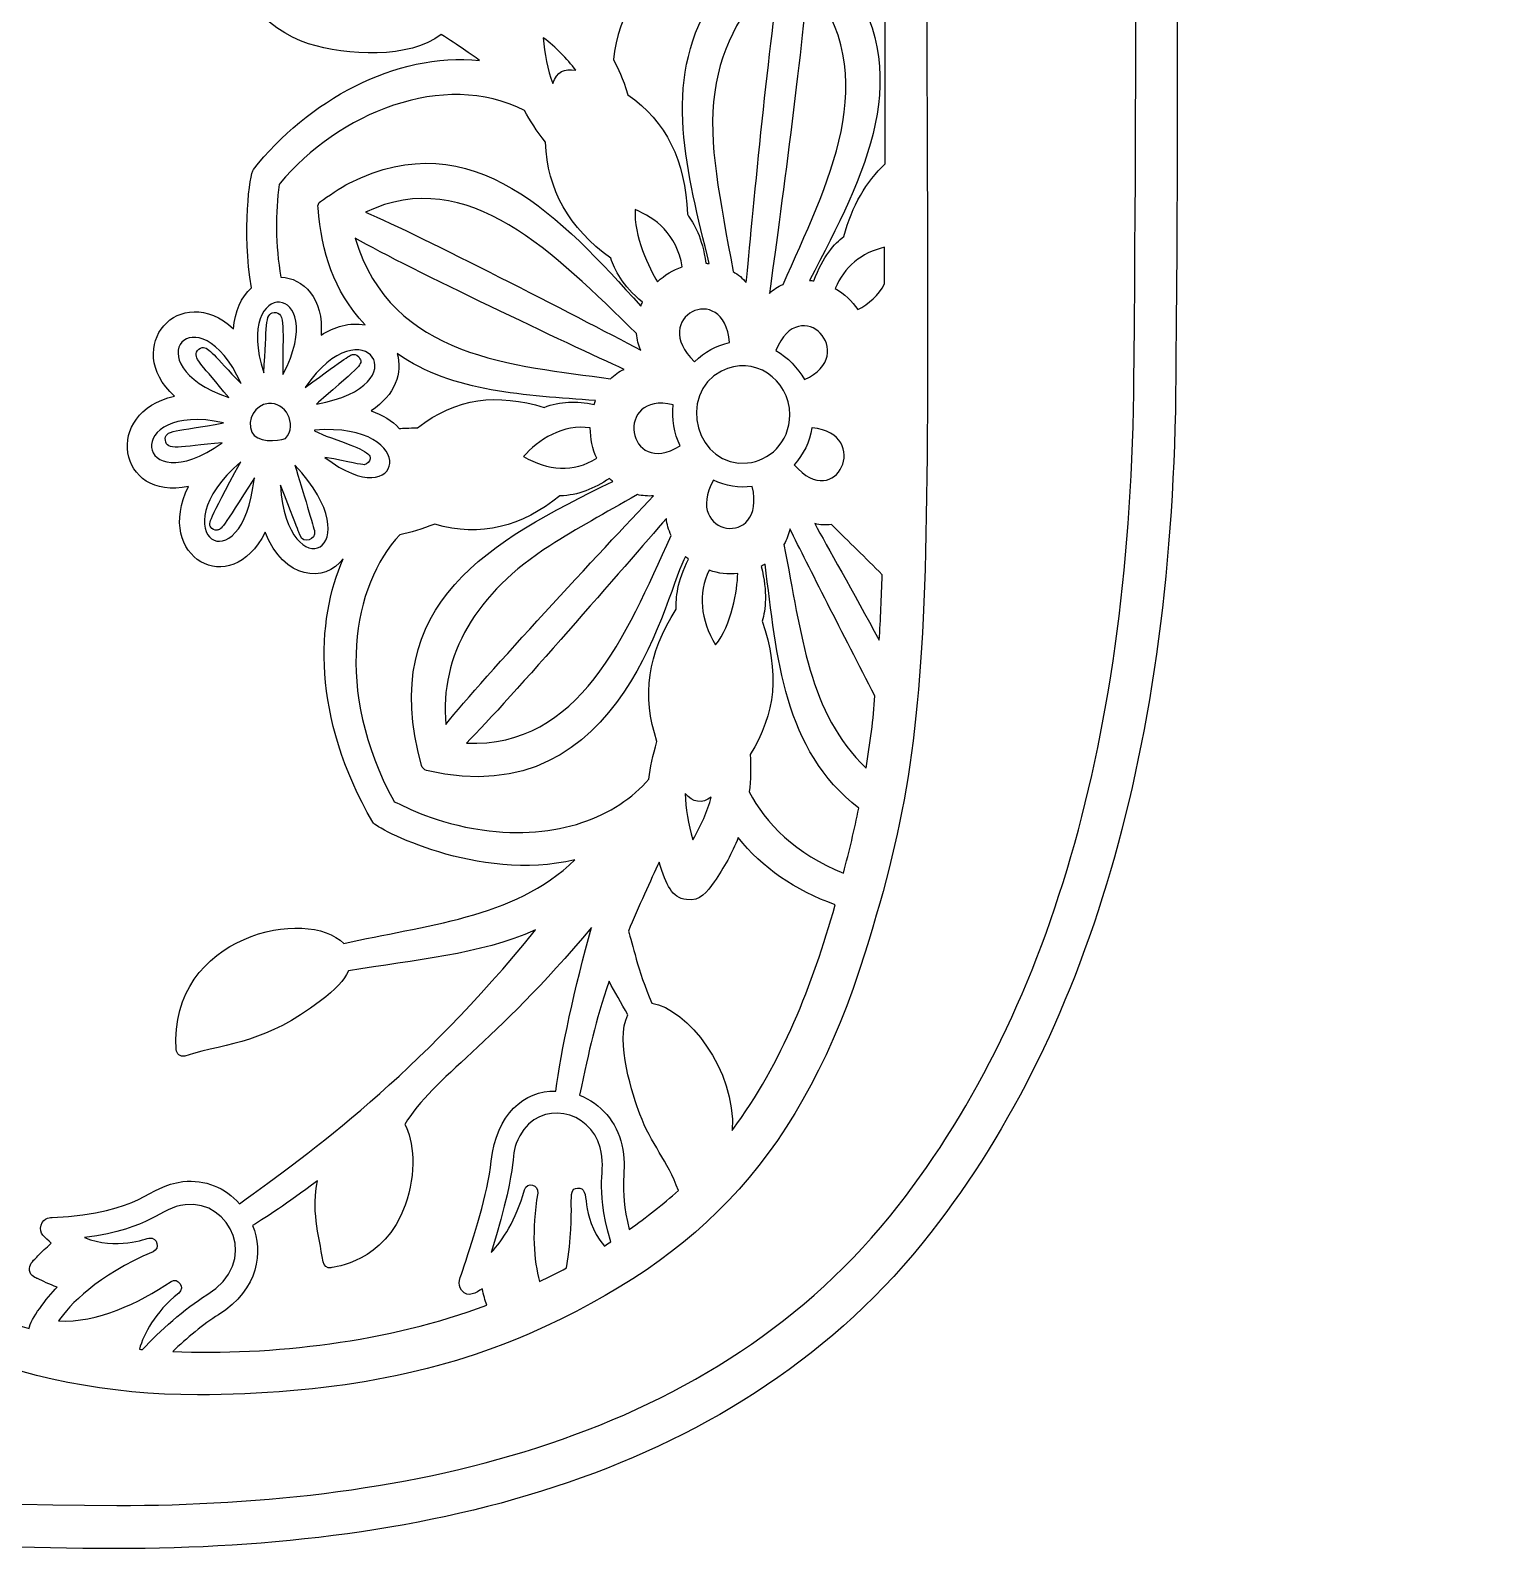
# Model space of a CAD drawing. Header units: millimetres. Extents: x -471 to 1551, y -2688 to 316.
# Drawn here: x 976.5 to 1039.6, y -1619.1 to -1553.6 of the extents above; entities that cross this region are included whole.
import ezdxf

# ---------------------------------------------------------------- set-up
doc = ezdxf.new("R2010")
doc.units = ezdxf.units.MM
doc.header["$MEASUREMENT"] = 0
doc.layers.add('Layer 1', color=7, linetype='Continuous')

msp = doc.modelspace()

# ---------------------------------------------------------------- linework, layer by layer
at = {"layer": 'Layer 1', "color": 250}
for points, knots in [([(1038.2408, -1508.2871), (1017.5996, -1508.6926), (1023.1837, -1508.7479), (998.6171, -1508.2871), (998.6171, -1508.2871), (998.4696, -1508.5267), (997.2533, -1509.1164), (997.2533, -1512.0468), (997.2533, -1512.0468), (997.2533, -1514.9586), (998.4328, -1515.5668), (998.5803, -1515.7696), (998.5803, -1515.7696), (999.428, -1515.8432), (1004.3303, -1516.2487), (1006.634, -1516.6726), (1006.634, -1516.6726), (1008.3111, -1516.9859), (1010.191, -1517.9996), (1011.1861, -1518.8842), (1011.1861, -1518.8842), (1007.8688, -1522.3121), (1007.4818, -1526.2192), (1007.9978, -1530.5133), (1007.9978, -1530.5133), (1007.3159, -1529.2416), (1006.634, -1528.228), (1005.8415, -1527.0669), (1005.8415, -1527.0669), (1006.7446, -1525.7953), (1005.86, -1523.6759), (1002.9112, -1523.5285), (1002.9112, -1523.5285), (1002.8375, -1523.5469), (1002.5611, -1523.4363), (1002.4321, -1523.7681), (1002.4321, -1523.7681), (1002.2477, -1524.2288), (1002.1187, -1526.1271), (1002.7638, -1526.9932), (1002.7638, -1526.9932), (1003.3904, -1527.8226), (1004.2014, -1528.0253), (1004.9017, -1527.7673), (1004.9017, -1527.7673), (1005.8231, -1529.1496), (1006.5972, -1530.2922), (1007.3344, -1531.785), (1007.3344, -1531.785), (1004.6805, -1529.8683), (1001.7502, -1530.071), (1001.5107, -1530.2184), (1001.5107, -1530.2184), (1001.437, -1530.2553), (1001.4, -1530.329), (1001.3817, -1530.4027), (1001.3817, -1530.4027), (1000.6813, -1533.3514), (1000.884, -1536.0975), (1001.953, -1538.5302), (1001.953, -1538.5302), (1000.9577, -1538.0142), (1000.1284, -1537.6824), (999.723, -1537.5349), (999.723, -1537.5349), (999.7414, -1536.5766), (999.041, -1535.8947), (998.138, -1535.6735), (998.138, -1535.6735), (997.1244, -1535.3971), (996.0739, -1536.0422), (995.263, -1536.724), (995.263, -1536.724), (995.2445, -1536.7425), (995.2445, -1536.7425), (995.2261, -1536.7609), (995.2261, -1536.7609), (995.2261, -1536.7609), (995.3183, -1536.8715), (995.3183, -1536.8715), (995.3183, -1536.8715), (995.3183, -1536.8715), (995.3183, -1536.8715), (995.3183, -1536.8715), (995.3183, -1536.8715), (995.3183, -1536.8715), (995.2077, -1536.7793), (995.2077, -1536.7793), (995.2077, -1536.7793), (994.9312, -1537.0189), (995.0418, -1537.2401), (995.0971, -1537.3322), (995.0971, -1537.3322), (995.779, -1538.2722), (996.6267, -1539.6544), (998.0643, -1539.4885), (998.0643, -1539.4885), (998.5619, -1539.4332), (999.041, -1539.1752), (999.3543, -1538.6776), (999.3543, -1538.6776), (999.7782, -1538.8434), (1000.6444, -1539.1752), (1001.6765, -1539.7465), (1001.6765, -1539.7465), (999.4465, -1540.1703), (998.0274, -1541.9396), (997.9722, -1541.9949), (997.9722, -1541.9949), (997.8985, -1542.0502), (997.8616, -1542.1607), (997.8616, -1542.2529), (997.8616, -1542.2529), (997.9537, -1543.1744), (998.0827, -1543.9853), (998.267, -1544.6856), (998.267, -1544.6856), (997.2534, -1543.543), (995.8896, -1543.0269), (994.5258, -1542.6031), (994.5258, -1542.6031), (994.4152, -1542.5662), (994.3047, -1542.6031), (994.231, -1542.6767), (994.231, -1542.6767), (993.5675, -1543.3955), (993.0515, -1543.9668), (992.5539, -1544.9252), (992.5539, -1544.9252), (992.2221, -1544.6118), (991.8167, -1544.2617), (991.3928, -1543.8931), (991.3928, -1543.8931), (992.8119, -1540.7784), (989.2181, -1535.3049), (983.6524, -1538.1615), (983.6524, -1538.1615), (983.4128, -1538.2905), (983.1548, -1538.3642), (983.1732, -1538.6223), (983.1732, -1538.6223), (983.505, -1541.9396), (984.0763, -1544.7225), (987.7069, -1545.3675), (987.7069, -1545.3675), (988.5363, -1545.515), (989.4393, -1545.4781), (990.2133, -1545.1095), (990.2133, -1545.1095), (990.6925, -1545.6255), (991.4481, -1546.4365), (991.9273, -1546.8972), (991.9273, -1546.8972), (991.9088, -1547.0999), (991.9088, -1547.2842), (991.9273, -1547.4685), (991.9273, -1547.4685), (988.997, -1545.8098), (985.8824, -1546.7498), (983.6524, -1549.3484), (983.6524, -1549.3484), (983.4312, -1549.6064), (983.763, -1549.8644), (983.7998, -1549.9382), (983.7998, -1549.9382), (984.9425, -1551.3941), (986.6749, -1553.5873), (988.5363, -1554.1586), (988.5363, -1554.1586), (990.1765, -1554.6746), (992.8857, -1554.822), (994.2494, -1553.7531), (994.2494, -1553.7531), (995.0051, -1554.2323), (995.5211, -1554.6009), (995.9081, -1554.8774), (995.9081, -1554.8774), (992.259, -1554.5087), (988.481, -1556.6281), (986.1588, -1559.5769), (986.1588, -1559.5769), (985.993, -1559.7796), (985.6612, -1562.2492), (986.0667, -1564.682), (986.0667, -1564.682), (985.6244, -1565.0874), (985.3664, -1565.6956), (985.2926, -1566.4512), (985.2926, -1566.4512), (982.9889, -1564.3318), (980.4457, -1567.2437), (982.7493, -1569.3631), (982.7493, -1569.3631), (979.6531, -1570.0265), (980.2981, -1573.9152), (983.3575, -1573.2517), (983.3575, -1573.2517), (981.8462, -1576.2926), (985.182, -1578.2093), (986.6563, -1575.2236), (986.6563, -1575.2236), (987.4673, -1577.2877), (989.2365, -1577.4352), (990.029, -1576.3663), (990.029, -1576.3663), (988.8495, -1579.057), (988.6652, -1583.1484), (991.3006, -1587.7374), (991.3006, -1587.7374), (991.4664, -1588.0138), (995.8159, -1590.3359), (1000.0178, -1589.3591), (1000.0178, -1589.3591), (997.3639, -1591.9208), (993.4937, -1592.1605), (990.0474, -1592.9713), (990.0474, -1592.9713), (988.5361, -1591.3495), (982.5096, -1592.5843), (982.8229, -1597.5419), (982.8229, -1597.5419), (982.8414, -1597.7262), (983.0072, -1597.8737), (983.1915, -1597.8183), (983.1915, -1597.8183), (985.2556, -1597.2102), (986.6379, -1597.2654), (989.0522, -1595.4409), (989.0522, -1595.4409), (989.6972, -1594.9618), (990.0658, -1594.5379), (990.2501, -1594.1509), (990.2501, -1594.1509), (993.1436, -1593.6532), (995.8712, -1593.4689), (998.3223, -1592.3816), (998.3223, -1592.3816), (993.2358, -1598.6477), (988.6468, -1601.965), (985.5506, -1604.195), (985.5506, -1604.195), (984.9425, -1603.4762), (984.0578, -1603.1445), (983.1179, -1603.2367), (983.1179, -1603.2367), (981.5145, -1603.421), (981.4777, -1604.5821), (977.4784, -1604.7848), (977.4784, -1604.7848), (977.46, -1604.7848), (977.1098, -1604.7479), (976.9993, -1605.1165), (976.9993, -1605.1165), (976.8886, -1605.4852), (977.1836, -1605.651), (977.4416, -1605.8906), (977.4416, -1605.8906), (976.9256, -1606.3514), (976.9071, -1606.4066), (976.7781, -1606.5356), (976.7781, -1606.5356), (976.6491, -1606.6462), (976.4648, -1606.8305), (976.5016, -1607.0701), (976.5016, -1607.0701), (976.5385, -1607.3281), (976.7965, -1607.4019), (976.8518, -1607.4203), (976.8518, -1607.4203), (977.0729, -1607.5309), (977.331, -1607.6599), (977.6996, -1607.7889), (977.6996, -1607.7889), (977.2388, -1608.2496), (976.5385, -1609.1711), (976.4832, -1609.5766), (976.4832, -1609.5766), (972.1706, -1608.3602), (968.2083, -1606.0012), (964.6329, -1602.5364), (964.6329, -1602.5364), (962.2187, -1600.2143), (960.3388, -1597.155), (959.0672, -1593.4322), (959.0672, -1593.4322), (955.713, -1583.6092), (956.5976, -1583.7198), (956.487, -1529.9791), (956.487, -1529.9791), (956.487, -1522.0543), (957.7587, -1519.2346), (958.8092, -1518.2763), (958.8092, -1518.2763), (961.4631, -1515.8621), (970.9174, -1515.8251), (971.1754, -1515.7883), (971.1754, -1515.7883), (971.3044, -1515.5856), (972.613, -1514.8484), (972.5577, -1511.9918), (972.5577, -1511.9918), (972.5024, -1509.1168), (971.3044, -1508.527), (971.1571, -1508.2875), (971.1571, -1508.2875), (957.0031, -1508.4165), (957.3348, -1508.9325), (919.0749, -1508.2875), (919.0749, -1508.2875), (918.9275, -1508.5823), (917.9323, -1509.1168), (917.9323, -1512.0471), (917.9323, -1512.0471), (917.9323, -1514.959), (918.9091, -1515.5119), (919.0381, -1515.7883), (919.0381, -1515.7883), (920.2545, -1515.8989), (926.9628, -1515.9541), (929.2297, -1518.3316), (929.2297, -1518.3316), (930.2065, -1519.3452), (931.3675, -1522.1834), (931.3675, -1529.9975), (931.3675, -1529.9975), (931.3675, -1529.9975), (931.3675, -1577.6197), (931.3675, -1577.6197), (931.3675, -1577.6197), (931.3675, -1591.2023), (934.7402, -1604.5085), (946.2034, -1611.9909), (946.2034, -1611.9909), (953.5015, -1616.6905), (964.9463, -1619.0679), (980.2245, -1619.0679), (980.2245, -1619.0679), (993.6228, -1619.0679), (1007.1133, -1616.0085), (1015.3697, -1605.4299), (1015.3697, -1605.4299), (1022.373, -1596.4547), (1025.9299, -1583.7935), (1025.9299, -1567.7782), (1025.9299, -1567.7782), (1026.2432, -1533.6834), (1025.119, -1525.2427), (1027.1831, -1520.4509), (1027.1831, -1520.4509), (1027.9572, -1518.6449), (1028.9339, -1517.5391), (1030.0397, -1517.1336), (1030.0397, -1517.1336), (1032.2328, -1516.3595), (1037.5405, -1515.8435), (1038.2409, -1515.7698), (1038.2409, -1515.7698), (1038.3699, -1515.5487), (1039.531, -1514.8484), (1039.531, -1512.0102), (1039.531, -1512.0102), (1039.5861, -1509.1348), (1038.3882, -1508.5083), (1038.2408, -1508.2871)], [0, 0, 0, 0, 0.0108696, 0.0108696, 0.0108696, 0.0108696, 0.0217391, 0.0217391, 0.0217391, 0.0217391, 0.0326087, 0.0326087, 0.0326087, 0.0326087, 0.0434783, 0.0434783, 0.0434783, 0.0434783, 0.0543478, 0.0543478, 0.0543478, 0.0543478, 0.0652174, 0.0652174, 0.0652174, 0.0652174, 0.076087, 0.076087, 0.076087, 0.076087, 0.0869565, 0.0869565, 0.0869565, 0.0869565, 0.0978261, 0.0978261, 0.0978261, 0.0978261, 0.1086957, 0.1086957, 0.1086957, 0.1086957, 0.1195652, 0.1195652, 0.1195652, 0.1195652, 0.1304348, 0.1304348, 0.1304348, 0.1304348, 0.1413043, 0.1413043, 0.1413043, 0.1413043, 0.1521739, 0.1521739, 0.1521739, 0.1521739, 0.1630435, 0.1630435, 0.1630435, 0.1630435, 0.173913, 0.173913, 0.173913, 0.173913, 0.1847826, 0.1847826, 0.1847826, 0.1847826, 0.1956522, 0.1956522, 0.1956522, 0.1956522, 0.2065217, 0.2065217, 0.2065217, 0.2065217, 0.2173913, 0.2173913, 0.2173913, 0.2173913, 0.2282609, 0.2282609, 0.2282609, 0.2282609, 0.2391304, 0.2391304, 0.2391304, 0.2391304, 0.25, 0.25, 0.25, 0.25, 0.2608696, 0.2608696, 0.2608696, 0.2608696, 0.2717391, 0.2717391, 0.2717391, 0.2717391, 0.2826087, 0.2826087, 0.2826087, 0.2826087, 0.2934783, 0.2934783, 0.2934783, 0.2934783, 0.3043478, 0.3043478, 0.3043478, 0.3043478, 0.3152174, 0.3152174, 0.3152174, 0.3152174, 0.326087, 0.326087, 0.326087, 0.326087, 0.3369565, 0.3369565, 0.3369565, 0.3369565, 0.3478261, 0.3478261, 0.3478261, 0.3478261, 0.3586957, 0.3586957, 0.3586957, 0.3586957, 0.3695652, 0.3695652, 0.3695652, 0.3695652, 0.3804348, 0.3804348, 0.3804348, 0.3804348, 0.3913043, 0.3913043, 0.3913043, 0.3913043, 0.4021739, 0.4021739, 0.4021739, 0.4021739, 0.4130435, 0.4130435, 0.4130435, 0.4130435, 0.423913, 0.423913, 0.423913, 0.423913, 0.4347826, 0.4347826, 0.4347826, 0.4347826, 0.4456522, 0.4456522, 0.4456522, 0.4456522, 0.4565217, 0.4565217, 0.4565217, 0.4565217, 0.4673913, 0.4673913, 0.4673913, 0.4673913, 0.4782609, 0.4782609, 0.4782609, 0.4782609, 0.4891304, 0.4891304, 0.4891304, 0.4891304, 0.5, 0.5, 0.5, 0.5, 0.5108696, 0.5108696, 0.5108696, 0.5108696, 0.5217391, 0.5217391, 0.5217391, 0.5217391, 0.5326087, 0.5326087, 0.5326087, 0.5326087, 0.5434783, 0.5434783, 0.5434783, 0.5434783, 0.5543478, 0.5543478, 0.5543478, 0.5543478, 0.5652174, 0.5652174, 0.5652174, 0.5652174, 0.576087, 0.576087, 0.576087, 0.576087, 0.5869565, 0.5869565, 0.5869565, 0.5869565, 0.5978261, 0.5978261, 0.5978261, 0.5978261, 0.6086957, 0.6086957, 0.6086957, 0.6086957, 0.6195652, 0.6195652, 0.6195652, 0.6195652, 0.6304348, 0.6304348, 0.6304348, 0.6304348, 0.6413043, 0.6413043, 0.6413043, 0.6413043, 0.6521739, 0.6521739, 0.6521739, 0.6521739, 0.6630435, 0.6630435, 0.6630435, 0.6630435, 0.673913, 0.673913, 0.673913, 0.673913, 0.6847826, 0.6847826, 0.6847826, 0.6847826, 0.6956522, 0.6956522, 0.6956522, 0.6956522, 0.7065217, 0.7065217, 0.7065217, 0.7065217, 0.7173913, 0.7173913, 0.7173913, 0.7173913, 0.7282609, 0.7282609, 0.7282609, 0.7282609, 0.7391304, 0.7391304, 0.7391304, 0.7391304, 0.75, 0.75, 0.75, 0.75, 0.7608696, 0.7608696, 0.7608696, 0.7608696, 0.7717391, 0.7717391, 0.7717391, 0.7717391, 0.7826087, 0.7826087, 0.7826087, 0.7826087, 0.7934783, 0.7934783, 0.7934783, 0.7934783, 0.8043478, 0.8043478, 0.8043478, 0.8043478, 0.8152174, 0.8152174, 0.8152174, 0.8152174, 0.826087, 0.826087, 0.826087, 0.826087, 0.8369565, 0.8369565, 0.8369565, 0.8369565, 0.8478261, 0.8478261, 0.8478261, 0.8478261, 0.8586957, 0.8586957, 0.8586957, 0.8586957, 0.8695652, 0.8695652, 0.8695652, 0.8695652, 0.8804348, 0.8804348, 0.8804348, 0.8804348, 0.8913043, 0.8913043, 0.8913043, 0.8913043, 0.9021739, 0.9021739, 0.9021739, 0.9021739, 0.9130435, 0.9130435, 0.9130435, 0.9130435, 0.923913, 0.923913, 0.923913, 0.923913, 0.9347826, 0.9347826, 0.9347826, 0.9347826, 0.9456522, 0.9456522, 0.9456522, 0.9456522, 0.9565217, 0.9565217, 0.9565217, 0.9565217, 0.9673913, 0.9673913, 0.9673913, 0.9673913, 0.9782609, 0.9782609, 0.9782609, 0.9782609, 1, 1, 1, 1]), ([(1037.3561, -1514.0187), (1033.4675, -1514.4426), (1030.9058, -1514.9033), (1029.4867, -1515.4009), (1029.4867, -1515.4009), (1027.8649, -1515.9723), (1026.538, -1517.4282), (1025.5428, -1519.7135), (1025.5428, -1519.7135), (1023.2391, -1525.0212), (1024.4923, -1532.688), (1024.1237, -1567.7779), (1024.1237, -1567.7779), (1024.1237, -1583.3694), (1020.6957, -1595.6435), (1013.9505, -1604.287), (1013.9505, -1604.287), (1006.0626, -1614.3865), (993.0145, -1617.2062), (980.2612, -1617.2062), (980.2612, -1617.2062), (965.3332, -1617.2062), (954.2202, -1614.9209), (947.2354, -1610.4241), (947.2354, -1610.4241), (936.3619, -1603.3102), (933.2289, -1590.5385), (933.2289, -1577.6009), (933.2289, -1577.6009), (933.2289, -1577.6009), (933.2288, -1529.9972), (933.2288, -1529.9972), (933.2288, -1529.9972), (933.2288, -1523.1414), (932.3626, -1518.9026), (930.5749, -1517.0412), (930.5749, -1517.0412), (928.8425, -1515.2535), (925.3962, -1514.2399), (920.0516, -1513.9819), (920.0516, -1513.9819), (919.7015, -1513.0972), (919.7015, -1511.0331), (920.0332, -1510.1485), (920.0332, -1510.1485), (939.4948, -1510.5171), (947.5854, -1510.5908), (970.3276, -1510.1485), (970.3276, -1510.1485), (970.7884, -1510.9594), (970.8805, -1513.0788), (970.3276, -1513.9819), (970.3276, -1513.9819), (963.6376, -1514.2399), (959.4541, -1515.1982), (957.5559, -1516.9306), (957.5559, -1516.9306), (955.584, -1518.7367), (954.6256, -1523.0124), (954.6256, -1529.9972), (954.6256, -1529.9972), (954.7362, -1584.0144), (953.8331, -1583.8854), (957.3163, -1594.0401), (957.3163, -1594.0401), (958.6801, -1598.0394), (960.7073, -1601.3382), (963.3428, -1603.8816), (963.3428, -1603.8816), (969.2218, -1609.5579), (976.0776, -1612.4329), (983.7444, -1612.4329), (983.7444, -1612.4329), (989.2548, -1612.4329), (994.065, -1611.5483), (998.0458, -1609.7975), (998.0458, -1609.7975), (1005.5282, -1606.517), (1009.8592, -1601.9281), (1012.5315, -1593.3399), (1012.5315, -1593.3399), (1016.1806, -1581.6186), (1014.9827, -1578.0801), (1015.2038, -1529.9973), (1015.2038, -1529.9973), (1015.2038, -1526.3851), (1015.038, -1523.6022), (1014.7062, -1521.7592), (1014.7062, -1521.7592), (1014.3376, -1519.6951), (1013.3056, -1518.0733), (1011.6469, -1516.9306), (1011.6469, -1516.9306), (1008.4401, -1514.7191), (1006.2838, -1514.6085), (999.4465, -1514.0003), (999.4465, -1514.0003), (998.9673, -1513.171), (998.9673, -1510.9963), (999.428, -1510.1485), (999.428, -1510.1485), (1021.2487, -1510.5724), (1018.4105, -1510.5355), (1037.4115, -1510.1485), (1037.4115, -1510.1485), (1037.8722, -1510.9778), (1037.8906, -1513.0972), (1037.3561, -1514.0187)], [0, 0, 0, 0, 0.0357143, 0.0357143, 0.0357143, 0.0357143, 0.0714286, 0.0714286, 0.0714286, 0.0714286, 0.1071429, 0.1071429, 0.1071429, 0.1071429, 0.1428571, 0.1428571, 0.1428571, 0.1428571, 0.1785714, 0.1785714, 0.1785714, 0.1785714, 0.2142857, 0.2142857, 0.2142857, 0.2142857, 0.25, 0.25, 0.25, 0.25, 0.2857143, 0.2857143, 0.2857143, 0.2857143, 0.3214286, 0.3214286, 0.3214286, 0.3214286, 0.3571429, 0.3571429, 0.3571429, 0.3571429, 0.3928571, 0.3928571, 0.3928571, 0.3928571, 0.4285714, 0.4285714, 0.4285714, 0.4285714, 0.4642857, 0.4642857, 0.4642857, 0.4642857, 0.5, 0.5, 0.5, 0.5, 0.5357143, 0.5357143, 0.5357143, 0.5357143, 0.5714286, 0.5714286, 0.5714286, 0.5714286, 0.6071429, 0.6071429, 0.6071429, 0.6071429, 0.6428571, 0.6428571, 0.6428571, 0.6428571, 0.6785714, 0.6785714, 0.6785714, 0.6785714, 0.7142857, 0.7142857, 0.7142857, 0.7142857, 0.75, 0.75, 0.75, 0.75, 0.7857143, 0.7857143, 0.7857143, 0.7857143, 0.8214286, 0.8214286, 0.8214286, 0.8214286, 0.8571429, 0.8571429, 0.8571429, 0.8571429, 0.8928571, 0.8928571, 0.8928571, 0.8928571, 0.9285714, 0.9285714, 0.9285714, 0.9285714, 1, 1, 1, 1]), ([(1011.61, -1562.4702), (1011.2045, -1562.7835), (1010.7253, -1563.2995), (1010.3199, -1564.3869), (1010.3199, -1564.3869), (1010.2646, -1564.3684), (1010.1909, -1564.3684), (1010.1356, -1564.3684), (1010.1356, -1564.3684), (1012.5314, -1559.7426), (1014.8351, -1555.4485), (1011.5178, -1550.9517), (1011.5178, -1550.9517), (1011.0018, -1550.2513), (1010.5042, -1549.8459), (1009.9329, -1549.3667), (1009.9329, -1549.3667), (1009.896, -1549.3483), (1009.767, -1549.1824), (1009.5827, -1549.2746), (1009.5827, -1549.2746), (1007.8872, -1549.9933), (1006.763, -1550.9148), (1005.8784, -1552.3707), (1005.8784, -1552.3707), (1003.7405, -1555.8355), (1004.8648, -1559.7242), (1005.8047, -1563.6312), (1005.8047, -1563.6312), (1005.7494, -1563.6312), (1005.6941, -1563.6312), (1005.6572, -1563.6127), (1005.6572, -1563.6127), (1005.5098, -1562.507), (1005.1596, -1561.9172), (1004.8648, -1561.5117), (1004.8648, -1561.5117), (1004.7726, -1559.1712), (1003.9617, -1557.5309), (1002.3031, -1556.3515), (1002.3031, -1556.3515), (1002.0634, -1555.6143), (1001.8976, -1555.2457), (1001.6764, -1554.8402), (1001.6764, -1554.8402), (1002.0819, -1550.8779), (1006.1732, -1547.8923), (1009.896, -1547.3025), (1009.896, -1547.3025), (1009.896, -1547.3025), (1009.9513, -1547.3025), (1009.9513, -1547.3025), (1009.9513, -1547.3025), (1011.3704, -1548.0213), (1012.4947, -1548.869), (1013.3977, -1549.7537), (1013.3977, -1549.7537), (1013.3977, -1549.7537), (1013.3977, -1559.337), (1013.3977, -1559.337), (1013.3977, -1559.337), (1012.5683, -1560.1112), (1011.9786, -1561.1433), (1011.61, -1562.4702)], [0, 0, 0, 0, 0.0588235, 0.0588235, 0.0588235, 0.0588235, 0.1176471, 0.1176471, 0.1176471, 0.1176471, 0.1764706, 0.1764706, 0.1764706, 0.1764706, 0.2352941, 0.2352941, 0.2352941, 0.2352941, 0.2941176, 0.2941176, 0.2941176, 0.2941176, 0.3529412, 0.3529412, 0.3529412, 0.3529412, 0.4117647, 0.4117647, 0.4117647, 0.4117647, 0.4705882, 0.4705882, 0.4705882, 0.4705882, 0.5294118, 0.5294118, 0.5294118, 0.5294118, 0.5882353, 0.5882353, 0.5882353, 0.5882353, 0.6470588, 0.6470588, 0.6470588, 0.6470588, 0.7058824, 0.7058824, 0.7058824, 0.7058824, 0.7647059, 0.7647059, 0.7647059, 0.7647059, 0.8235294, 0.8235294, 0.8235294, 0.8235294, 0.8823529, 0.8823529, 0.8823529, 0.8823529, 1, 1, 1, 1]), ([(1007.408, -1564.4606), (1007.2606, -1564.2763), (1007.0579, -1564.1104), (1006.8367, -1563.9814), (1006.8367, -1563.9814), (1006.2838, -1560.8484), (1005.7309, -1558.471), (1006.0442, -1556.241), (1006.0442, -1556.241), (1006.3391, -1554.14), (1007.3343, -1552.3892), (1008.8639, -1551.265), (1008.8639, -1551.265), (1008.3848, -1554.0294), (1007.6292, -1562.0279), (1007.408, -1564.4606)], [0, 0, 0, 0, 0.2, 0.2, 0.2, 0.2, 0.4, 0.4, 0.4, 0.4, 0.6, 0.6, 0.6, 0.6, 1, 1, 1, 1]), ([(1008.993, -1564.5343), (1008.7718, -1564.6264), (1008.5691, -1564.7554), (1008.4032, -1564.9213), (1008.4032, -1564.9213), (1008.8455, -1561.733), (1009.8776, -1554.1215), (1010.025, -1551.394), (1010.025, -1551.394), (1013.4529, -1555.5591), (1010.8543, -1560.2955), (1008.993, -1564.5343)], [0, 0, 0, 0, 0.25, 0.25, 0.25, 0.25, 0.5, 0.5, 0.5, 0.5, 1, 1, 1, 1]), ([(1000.0546, -1555.3011), (999.5386, -1555.1905), (999.2437, -1555.3748), (999.0593, -1555.8724), (999.0593, -1555.8724), (998.8382, -1555.2642), (998.7092, -1554.5823), (998.6539, -1553.9004), (998.6539, -1553.9004), (999.2068, -1554.3058), (999.6676, -1554.785), (1000.0546, -1555.3011)], [0, 0, 0, 0, 0.25, 0.25, 0.25, 0.25, 0.5, 0.5, 0.5, 0.5, 1, 1, 1, 1]), ([(987.2644, -1560.2217), (987.2644, -1560.2217), (987.3013, -1560.1664), (987.3013, -1560.1664), (987.3013, -1560.1664), (989.7893, -1557.1808), (994.3598, -1555.2457), (997.843, -1557.0334), (997.843, -1557.0334), (998.0826, -1557.4757), (998.359, -1557.8996), (998.7461, -1558.3972), (998.7461, -1558.3972), (998.8383, -1560.4797), (999.7413, -1562.0831), (1001.5658, -1563.4101), (1001.5658, -1563.4101), (1001.7317, -1563.9077), (1002.045, -1564.5527), (1002.9296, -1565.3083), (1002.9296, -1565.3083), (1002.9111, -1565.3636), (1002.8743, -1565.4189), (1002.8559, -1565.4741), (1002.8559, -1565.4741), (999.4649, -1561.7145), (995.6131, -1557.4572), (990.2869, -1560.1664), (990.2869, -1560.1664), (989.9367, -1560.3507), (989.3286, -1560.7562), (989.0521, -1560.9589), (989.0521, -1560.9589), (988.96, -1561.0142), (988.9231, -1561.1247), (988.9415, -1561.2353), (988.9415, -1561.2353), (989.1258, -1563.1889), (989.5681, -1564.737), (990.9688, -1566.2851), (990.9688, -1566.2851), (990.3053, -1566.1561), (989.6418, -1566.3588), (989.0705, -1566.7274), (989.0705, -1566.7274), (989.1995, -1565.1424), (988.2964, -1564.2578), (987.3381, -1564.221), (987.3381, -1564.221), (987.0986, -1562.8387), (987.0986, -1561.4381), (987.2644, -1560.2217)], [0, 0, 0, 0, 0.0714286, 0.0714286, 0.0714286, 0.0714286, 0.1428571, 0.1428571, 0.1428571, 0.1428571, 0.2142857, 0.2142857, 0.2142857, 0.2142857, 0.2857143, 0.2857143, 0.2857143, 0.2857143, 0.3571429, 0.3571429, 0.3571429, 0.3571429, 0.4285714, 0.4285714, 0.4285714, 0.4285714, 0.5, 0.5, 0.5, 0.5, 0.5714286, 0.5714286, 0.5714286, 0.5714286, 0.6428571, 0.6428571, 0.6428571, 0.6428571, 0.7142857, 0.7142857, 0.7142857, 0.7142857, 0.7857143, 0.7857143, 0.7857143, 0.7857143, 0.8571429, 0.8571429, 0.8571429, 0.8571429, 1, 1, 1, 1]), ([(990.9872, -1561.4197), (995.4103, -1559.3186), (999.17, -1563.2442), (1002.6716, -1566.6537), (1002.6716, -1566.6537), (1002.6901, -1566.9117), (1002.7638, -1567.1513), (1002.8559, -1567.3725), (1002.8559, -1567.3725), (1000.0362, -1565.8796), (993.3646, -1562.4333), (990.9872, -1561.4197)], [0, 0, 0, 0, 0.25, 0.25, 0.25, 0.25, 0.5, 0.5, 0.5, 0.5, 1, 1, 1, 1]), ([(1002.6163, -1561.3091), (1003.4641, -1561.6593), (1004.4224, -1562.3596), (1004.6435, -1563.7787), (1004.6435, -1563.7787), (1004.2381, -1563.9077), (1003.8879, -1564.1288), (1003.5746, -1564.4237), (1003.5746, -1564.4237), (1003.2429, -1563.8708), (1002.5241, -1562.4149), (1002.6163, -1561.3091)], [0, 0, 0, 0, 0.25, 0.25, 0.25, 0.25, 0.5, 0.5, 0.5, 0.5, 1, 1, 1, 1]), ([(990.5449, -1562.5439), (992.8855, -1563.8708), (999.8334, -1567.1513), (1002.1371, -1568.2018), (1002.1371, -1568.2018), (1001.916, -1568.2939), (1001.7133, -1568.4414), (1001.5474, -1568.6072), (1001.5474, -1568.6072), (997.4376, -1568.0175), (992.093, -1567.7595), (990.5449, -1562.5439)], [0, 0, 0, 0, 0.25, 0.25, 0.25, 0.25, 0.5, 0.5, 0.5, 0.5, 1, 1, 1, 1]), ([(1013.3608, -1564.5158), (1013.1211, -1564.995), (1012.6788, -1565.382), (1012.2181, -1565.6216), (1012.2181, -1565.6216), (1011.9601, -1565.253), (1011.6284, -1564.9397), (1011.2414, -1564.7185), (1011.2414, -1564.7185), (1011.6284, -1563.7786), (1012.3656, -1563.1704), (1013.3608, -1562.9308), (1013.3608, -1562.9308), (1013.3608, -1562.9308), (1013.3608, -1564.5158), (1013.3608, -1564.5158)], [0, 0, 0, 0, 0.2, 0.2, 0.2, 0.2, 0.4, 0.4, 0.4, 0.4, 0.6, 0.6, 0.6, 0.6, 1, 1, 1, 1]), ([(987.4303, -1568.4229), (987.3935, -1566.5431), (987.5778, -1565.6954), (987.0433, -1565.7506), (987.0433, -1565.7506), (986.6195, -1565.7875), (986.7485, -1566.3404), (986.601, -1568.3492), (986.601, -1568.3492), (985.2372, -1564.1473), (989.5128, -1564.4053), (987.4303, -1568.4229)], [0, 0, 0, 0, 0.25, 0.25, 0.25, 0.25, 0.5, 0.5, 0.5, 0.5, 1, 1, 1, 1]), ([(1006.6892, -1567.0407), (1006.6892, -1567.0407), (1006.6892, -1567.0407), (1006.6892, -1567.0407), (1006.6892, -1567.0407), (1006.1179, -1567.1697), (1005.6019, -1567.4462), (1005.178, -1567.87), (1005.178, -1567.87), (1003.1508, -1565.9534), (1006.4312, -1564.3131), (1006.6892, -1567.0407)], [0, 0, 0, 0, 0.25, 0.25, 0.25, 0.25, 0.5, 0.5, 0.5, 0.5, 1, 1, 1, 1]), ([(985.6242, -1568.8099), (984.4631, -1567.6305), (984.2419, -1567.225), (983.9471, -1567.2618), (983.9471, -1567.2618), (983.8365, -1567.2803), (983.7444, -1567.354), (983.7075, -1567.4645), (983.7075, -1567.4645), (983.5969, -1567.7779), (983.9471, -1567.999), (985.0897, -1569.4181), (985.0897, -1569.4181), (980.8509, -1567.9622), (983.7628, -1564.7186), (985.6242, -1568.8099)], [0, 0, 0, 0, 0.2, 0.2, 0.2, 0.2, 0.4, 0.4, 0.4, 0.4, 0.6, 0.6, 0.6, 0.6, 1, 1, 1, 1]), ([(1009.9144, -1568.6441), (1009.9144, -1568.6441), (1009.9144, -1568.6441), (1009.9144, -1568.6441), (1009.9144, -1568.6441), (1009.6196, -1568.1281), (1009.1956, -1567.6858), (1008.6796, -1567.3908), (1008.6796, -1567.3908), (1009.7301, -1564.8107), (1012.3287, -1567.5568), (1009.9144, -1568.6441)], [0, 0, 0, 0, 0.25, 0.25, 0.25, 0.25, 0.5, 0.5, 0.5, 0.5, 1, 1, 1, 1]), ([(990.7477, -1567.741), (990.6924, -1567.612), (990.5634, -1567.5383), (990.4528, -1567.5567), (990.4528, -1567.5567), (990.3054, -1567.5752), (990.2317, -1567.6489), (988.3887, -1568.9758), (988.3887, -1568.9758), (990.8951, -1565.3083), (993.4384, -1568.9205), (988.8679, -1569.6946), (988.8679, -1569.6946), (988.8679, -1569.6946), (988.96, -1569.6209), (988.96, -1569.6209), (988.96, -1569.6209), (990.8582, -1567.9806), (990.8582, -1567.9806), (990.7477, -1567.741)], [0, 0, 0, 0, 0.1666667, 0.1666667, 0.1666667, 0.1666667, 0.3333333, 0.3333333, 0.3333333, 0.3333333, 0.5, 0.5, 0.5, 0.5, 0.6666667, 0.6666667, 0.6666667, 0.6666667, 1, 1, 1, 1]), ([(993.2356, -1570.7266), (992.8486, -1570.7266), (992.609, -1570.7451), (992.4431, -1570.7451), (992.4431, -1570.7451), (992.1298, -1570.4133), (991.7244, -1570.1738), (991.2268, -1569.9895), (991.2268, -1569.9895), (992.2772, -1569.3076), (992.5905, -1568.3308), (992.351, -1567.5199), (992.351, -1567.5199), (994.7837, -1569.2155), (997.8799, -1569.3076), (1000.9024, -1569.5472), (1000.9024, -1569.5472), (1000.8839, -1569.6025), (1000.8655, -1569.6578), (1000.847, -1569.713), (1000.847, -1569.713), (1000.073, -1569.5656), (999.3911, -1569.5656), (998.6908, -1569.842), (998.6908, -1569.842), (996.6636, -1569.2339), (994.9127, -1569.3997), (993.2356, -1570.7266)], [0, 0, 0, 0, 0.125, 0.125, 0.125, 0.125, 0.25, 0.25, 0.25, 0.25, 0.375, 0.375, 0.375, 0.375, 0.5, 0.5, 0.5, 0.5, 0.625, 0.625, 0.625, 0.625, 0.75, 0.75, 0.75, 0.75, 1, 1, 1, 1]), ([(1007.4633, -1572.2379), (1005.2702, -1572.4775), (1004.3856, -1569.2707), (1006.3391, -1568.2755), (1006.3391, -1568.2755), (1007.7029, -1567.5568), (1009.2694, -1568.6073), (1009.2878, -1570.1554), (1009.2878, -1570.1554), (1009.2694, -1571.3901), (1008.3663, -1572.1457), (1007.4633, -1572.2379)], [0, 0, 0, 0, 0.25, 0.25, 0.25, 0.25, 0.5, 0.5, 0.5, 0.5, 1, 1, 1, 1]), ([(1004.2565, -1569.7314), (1004.2565, -1569.7314), (1004.2565, -1569.7314), (1004.2565, -1569.7314), (1004.2565, -1569.7314), (1004.2012, -1570.3396), (1004.2934, -1570.9478), (1004.5514, -1571.5006), (1004.5514, -1571.5006), (1002.2477, -1572.9382), (1001.6764, -1569.1049), (1004.2565, -1569.7314)], [0, 0, 0, 0, 0.25, 0.25, 0.25, 0.25, 0.5, 0.5, 0.5, 0.5, 1, 1, 1, 1]), ([(984.8686, -1570.5055), (982.8228, -1570.8925), (982.2884, -1570.8003), (982.3621, -1571.2611), (982.3621, -1571.2611), (982.4175, -1571.7403), (982.9335, -1571.5191), (984.8133, -1571.3717), (984.8133, -1571.3717), (981.0352, -1574.0255), (980.4454, -1569.5287), (984.8686, -1570.5055)], [0, 0, 0, 0, 0.25, 0.25, 0.25, 0.25, 0.5, 0.5, 0.5, 0.5, 1, 1, 1, 1]), ([(986.0849, -1570.9109), (985.8638, -1570.358), (986.2139, -1569.7315), (986.8037, -1569.6762), (986.8037, -1569.6762), (987.5225, -1569.6025), (988.0753, -1570.5423), (987.5409, -1571.1874), (987.5409, -1571.1874), (987.1907, -1571.3164), (986.2693, -1571.3533), (986.0849, -1570.9109)], [0, 0, 0, 0, 0.25, 0.25, 0.25, 0.25, 0.5, 0.5, 0.5, 0.5, 1, 1, 1, 1]), ([(989.2364, -1571.9983), (990.3607, -1572.1826), (990.803, -1572.33), (990.932, -1572.3116), (990.932, -1572.3116), (991.061, -1572.2931), (991.1716, -1572.1826), (991.19, -1572.0536), (991.19, -1572.0536), (991.2268, -1571.7771), (990.5818, -1571.5376), (989.2917, -1571.0768), (989.2917, -1571.0768), (989.2917, -1571.0768), (988.7941, -1570.8556), (988.7941, -1570.8556), (988.7941, -1570.8556), (988.7941, -1570.8556), (988.7941, -1570.8372), (988.7941, -1570.8188), (988.7941, -1570.8188), (993.4568, -1570.4686), (992.6275, -1574.6153), (989.2364, -1571.9983)], [0, 0, 0, 0, 0.1428571, 0.1428571, 0.1428571, 0.1428571, 0.2857143, 0.2857143, 0.2857143, 0.2857143, 0.4285714, 0.4285714, 0.4285714, 0.4285714, 0.5714286, 0.5714286, 0.5714286, 0.5714286, 0.7142857, 0.7142857, 0.7142857, 0.7142857, 1, 1, 1, 1]), ([(1000.6812, -1570.7266), (1000.6812, -1571.1874), (1000.7734, -1571.6297), (1000.9577, -1572.0351), (1000.9577, -1572.0351), (999.944, -1572.6617), (998.8567, -1572.5696), (997.8062, -1571.9614), (997.8062, -1571.9614), (998.396, -1571.2426), (999.5201, -1570.5423), (1000.6812, -1570.7266)], [0, 0, 0, 0, 0.25, 0.25, 0.25, 0.25, 0.5, 0.5, 0.5, 0.5, 1, 1, 1, 1]), ([(1009.4721, -1572.3116), (1009.8776, -1571.8693), (1010.1356, -1571.3348), (1010.2277, -1570.7266), (1010.2277, -1570.7266), (1010.2277, -1570.7266), (1010.2462, -1570.7266), (1010.2462, -1570.7266), (1010.2462, -1570.7266), (1012.8447, -1570.9663), (1011.2967, -1574.4494), (1009.4721, -1572.3116)], [0, 0, 0, 0, 0.25, 0.25, 0.25, 0.25, 0.5, 0.5, 0.5, 0.5, 1, 1, 1, 1]), ([(985.6058, -1572.1826), (984.2052, -1574.818), (984.2052, -1574.818), (984.3157, -1575.0023), (984.3157, -1575.0023), (984.371, -1575.0944), (984.4815, -1575.1497), (984.5922, -1575.1313), (984.5922, -1575.1313), (984.7765, -1575.1128), (984.7765, -1575.1128), (986.1956, -1572.8829), (986.1956, -1572.8829), (985.6611, -1577.693), (982.012, -1575.3156), (985.6058, -1572.1826)], [0, 0, 0, 0, 0.2, 0.2, 0.2, 0.2, 0.4, 0.4, 0.4, 0.4, 0.6, 0.6, 0.6, 0.6, 1, 1, 1, 1]), ([(987.3197, -1573.1962), (988.2965, -1575.6842), (988.1122, -1575.2234), (988.1675, -1575.3524), (988.1675, -1575.3524), (988.2965, -1575.7579), (988.8678, -1575.5367), (988.7941, -1575.1866), (988.7941, -1575.1866), (988.7757, -1575.0944), (988.2781, -1573.4358), (987.9463, -1572.33), (987.9463, -1572.33), (991.3742, -1575.9975), (987.6146, -1577.7668), (987.3197, -1573.1962)], [0, 0, 0, 0, 0.2, 0.2, 0.2, 0.2, 0.4, 0.4, 0.4, 0.4, 0.6, 0.6, 0.6, 0.6, 1, 1, 1, 1]), ([(996.0185, -1588.0689), (993.9912, -1587.7741), (992.7933, -1587.0921), (992.222, -1586.8525), (992.222, -1586.8525), (992.222, -1586.8525), (992.2035, -1586.8157), (992.2035, -1586.8157), (992.2035, -1586.8157), (989.605, -1582.024), (990.4343, -1577.5271), (992.4615, -1575.3341), (992.4615, -1575.3341), (992.9407, -1575.2419), (993.4198, -1575.0944), (993.9728, -1574.8733), (993.9728, -1574.8733), (995.9447, -1575.4814), (997.7324, -1574.9654), (999.3727, -1573.6569), (999.3727, -1573.6569), (1000.1651, -1573.6384), (1000.847, -1573.3436), (1001.5105, -1572.9013), (1001.5105, -1572.9013), (1001.5474, -1572.9566), (1001.6027, -1572.9934), (1001.658, -1573.0303), (1001.658, -1573.0303), (996.4056, -1575.6104), (991.4664, -1578.2275), (993.4015, -1585.286), (993.4015, -1585.286), (993.4384, -1585.3966), (993.5121, -1585.4703), (993.6227, -1585.5071), (993.6227, -1585.5071), (1002.2293, -1587.516), (1003.9617, -1577.564), (1004.7911, -1576.2739), (1004.7911, -1576.2739), (1004.8279, -1576.3108), (1004.8648, -1576.3476), (1004.9201, -1576.3845), (1004.9201, -1576.3845), (1004.4225, -1577.3613), (1004.3671, -1578.0616), (1004.3856, -1578.5408), (1004.3856, -1578.5408), (1003.1508, -1580.4943), (1002.8928, -1582.2636), (1003.5563, -1584.254), (1003.5563, -1584.254), (1003.372, -1584.8621), (1003.2614, -1585.3597), (1003.2061, -1585.8757), (1003.2061, -1585.8757), (1001.8054, -1587.4976), (999.2806, -1588.5296), (996.0185, -1588.0689)], [0, 0, 0, 0, 0.0625, 0.0625, 0.0625, 0.0625, 0.125, 0.125, 0.125, 0.125, 0.1875, 0.1875, 0.1875, 0.1875, 0.25, 0.25, 0.25, 0.25, 0.3125, 0.3125, 0.3125, 0.3125, 0.375, 0.375, 0.375, 0.375, 0.4375, 0.4375, 0.4375, 0.4375, 0.5, 0.5, 0.5, 0.5, 0.5625, 0.5625, 0.5625, 0.5625, 0.625, 0.625, 0.625, 0.625, 0.6875, 0.6875, 0.6875, 0.6875, 0.75, 0.75, 0.75, 0.75, 0.8125, 0.8125, 0.8125, 0.8125, 0.875, 0.875, 0.875, 0.875, 1, 1, 1, 1]), ([(1005.9889, -1572.975), (1006.5049, -1573.233), (1007.0947, -1573.3252), (1007.666, -1573.2515), (1007.666, -1573.2515), (1008.2926, -1575.9791), (1004.6435, -1575.4077), (1005.9889, -1572.975)], [0, 0, 0, 0, 0.3333333, 0.3333333, 0.3333333, 0.3333333, 1, 1, 1, 1]), ([(994.452, -1583.5168), (994.1755, -1580.5496), (995.7605, -1577.8221), (998.9304, -1575.8132), (998.9304, -1575.8132), (1000.1099, -1575.0576), (1001.2894, -1574.4126), (1002.7085, -1573.6017), (1002.7085, -1573.6017), (1002.9297, -1573.657), (1003.1693, -1573.6754), (1003.4088, -1573.657), (1003.4088, -1573.657), (1001.2157, -1575.9607), (996.0922, -1581.4711), (994.452, -1583.5168)], [0, 0, 0, 0, 0.2, 0.2, 0.2, 0.2, 0.4, 0.4, 0.4, 0.4, 0.6, 0.6, 0.6, 0.6, 1, 1, 1, 1]), ([(1003.9617, -1574.6337), (1003.9801, -1574.8734), (1004.0538, -1575.1129), (1004.1644, -1575.3709), (1004.1644, -1575.3709), (1002.1924, -1579.7203), (1000.2204, -1584.512), (995.3366, -1584.3277), (995.3366, -1584.3277), (997.2164, -1582.4294), (1002.2846, -1576.5688), (1003.9617, -1574.6337)], [0, 0, 0, 0, 0.25, 0.25, 0.25, 0.25, 0.5, 0.5, 0.5, 0.5, 1, 1, 1, 1]), ([(1013.1396, -1579.8862), (1011.997, -1577.7852), (1010.8912, -1575.8317), (1010.3567, -1574.8549), (1010.3567, -1574.8549), (1010.5963, -1574.9102), (1010.8359, -1574.9286), (1011.0755, -1574.8917), (1011.0755, -1574.8917), (1011.8496, -1575.6658), (1012.5314, -1576.3108), (1013.2686, -1577.0664), (1013.2686, -1577.0664), (1013.2318, -1578.0432), (1013.1949, -1578.9831), (1013.1396, -1579.8862)], [0, 0, 0, 0, 0.2, 0.2, 0.2, 0.2, 0.4, 0.4, 0.4, 0.4, 0.6, 0.6, 0.6, 0.6, 1, 1, 1, 1]), ([(1012.5683, -1585.3966), (1010.0987, -1583.0192), (1009.8038, -1579.7202), (1009.0298, -1575.7579), (1009.0298, -1575.7579), (1009.1588, -1575.5367), (1009.2325, -1575.3156), (1009.2878, -1575.076), (1009.2878, -1575.076), (1010.0987, -1576.7162), (1011.5731, -1579.6281), (1012.9553, -1582.282), (1012.9553, -1582.282), (1012.8816, -1583.2956), (1012.7526, -1584.3277), (1012.5683, -1585.3966)], [0, 0, 0, 0, 0.2, 0.2, 0.2, 0.2, 0.4, 0.4, 0.4, 0.4, 0.6, 0.6, 0.6, 0.6, 1, 1, 1, 1]), ([(1006.0811, -1580.0889), (1005.4176, -1578.9831), (1005.3255, -1577.8773), (1005.8046, -1576.8637), (1005.8046, -1576.8637), (1006.2101, -1577.0111), (1006.6155, -1577.048), (1007.0394, -1577.0111), (1007.0394, -1577.0111), (1007.021, -1577.693), (1006.7814, -1579.2411), (1006.0811, -1580.0889)], [0, 0, 0, 0, 0.25, 0.25, 0.25, 0.25, 0.5, 0.5, 0.5, 0.5, 1, 1, 1, 1]), ([(1007.5739, -1584.8069), (1008.6796, -1583.0561), (1008.8455, -1581.2684), (1008.0899, -1579.0568), (1008.0899, -1579.0568), (1008.2373, -1578.5592), (1008.3295, -1577.8405), (1008.053, -1576.6978), (1008.053, -1576.6978), (1008.1083, -1576.661), (1008.1636, -1576.6425), (1008.2189, -1576.6057), (1008.2189, -1576.6057), (1008.7349, -1580.6602), (1009.0113, -1584.6041), (1012.255, -1587.129), (1012.255, -1587.129), (1012.0707, -1588.0505), (1011.8495, -1588.9719), (1011.5915, -1589.9303), (1011.5915, -1589.9303), (1009.5643, -1589.1194), (1008.2005, -1587.7556), (1007.537, -1586.4287), (1007.537, -1586.4287), (1007.5923, -1585.9127), (1007.6107, -1585.3597), (1007.5739, -1584.8069)], [0, 0, 0, 0, 0.125, 0.125, 0.125, 0.125, 0.25, 0.25, 0.25, 0.25, 0.375, 0.375, 0.375, 0.375, 0.5, 0.5, 0.5, 0.5, 0.625, 0.625, 0.625, 0.625, 0.75, 0.75, 0.75, 0.75, 1, 1, 1, 1]), ([(1005.8968, -1586.6498), (1005.7309, -1587.258), (1005.4545, -1587.8846), (1005.1043, -1588.4928), (1005.1043, -1588.4928), (1004.9016, -1587.8108), (1004.791, -1587.1474), (1004.7725, -1586.5024), (1004.7725, -1586.5024), (1005.0858, -1586.8894), (1005.5098, -1586.9447), (1005.8968, -1586.6498)], [0, 0, 0, 0, 0.25, 0.25, 0.25, 0.25, 0.5, 0.5, 0.5, 0.5, 1, 1, 1, 1]), ([(1003.3351, -1595.5329), (1002.7084, -1594.1138), (1002.5057, -1592.9343), (1002.3214, -1592.4367), (1002.3214, -1592.4367), (1002.7453, -1591.3862), (1003.2982, -1590.2252), (1003.6484, -1589.4511), (1003.6484, -1589.4511), (1003.9801, -1590.4832), (1004.1828, -1590.9807), (1004.8278, -1591.0729), (1004.8278, -1591.0729), (1005.4545, -1591.1466), (1005.694, -1590.7596), (1006.0258, -1590.2988), (1006.0258, -1590.2988), (1006.4496, -1589.6906), (1006.7999, -1589.064), (1007.0579, -1588.4005), (1007.0579, -1588.4005), (1008.0715, -1589.6906), (1009.5274, -1590.6858), (1011.2414, -1591.294), (1011.2414, -1591.294), (1010.2461, -1594.7957), (1008.9745, -1598.0761), (1006.7998, -1601.0249), (1006.7998, -1601.0249), (1006.9657, -1598.4264), (1004.8463, -1595.7725), (1003.3351, -1595.5329)], [0, 0, 0, 0, 0.1111111, 0.1111111, 0.1111111, 0.1111111, 0.2222222, 0.2222222, 0.2222222, 0.2222222, 0.3333333, 0.3333333, 0.3333333, 0.3333333, 0.4444444, 0.4444444, 0.4444444, 0.4444444, 0.5555556, 0.5555556, 0.5555556, 0.5555556, 0.6666667, 0.6666667, 0.6666667, 0.6666667, 0.7777778, 0.7777778, 0.7777778, 0.7777778, 1, 1, 1, 1]), ([(986.1218, -1605.1347), (986.8037, -1604.7109), (987.4856, -1604.2686), (988.9231, -1603.1996), (988.9231, -1603.1996), (988.6467, -1604.416), (988.96, -1605.4665), (989.1627, -1606.7013), (989.1627, -1606.7013), (989.1812, -1606.8671), (989.3286, -1606.9777), (989.4945, -1606.9593), (989.4945, -1606.9593), (989.6235, -1606.904), (991.7982, -1606.7566), (992.7013, -1604.2501), (992.7013, -1604.2501), (993.1989, -1602.8679), (993.0699, -1601.4488), (992.6828, -1600.7669), (992.6828, -1600.7669), (993.9545, -1598.6844), (996.4609, -1597.3759), (1000.7366, -1592.2709), (1000.7366, -1592.2709), (1000.0178, -1594.7957), (999.4096, -1597.6707), (999.1885, -1599.3294), (999.1885, -1599.3294), (997.8431, -1599.3109), (996.6268, -1600.3246), (996.4056, -1602.3519), (996.4056, -1602.3519), (996.2582, -1603.8078), (995.65, -1605.6507), (995.2445, -1606.8671), (995.2445, -1606.8671), (995.0602, -1607.42), (994.9312, -1607.6412), (995.1339, -1607.9176), (995.1339, -1607.9176), (995.4104, -1608.2862), (995.7605, -1608.0097), (996.0185, -1607.8623), (996.0185, -1607.8623), (996.0739, -1608.1203), (996.1475, -1608.3599), (996.2212, -1608.5626), (996.2212, -1608.5626), (992.0008, -1610.166), (986.9143, -1610.7373), (982.6755, -1610.5715), (982.6755, -1610.5715), (983.2652, -1610.0001), (984.0024, -1609.3735), (984.6474, -1608.9865), (984.6474, -1608.9865), (986.4166, -1607.8623), (986.5641, -1606.2405), (986.1218, -1605.1347)], [0, 0, 0, 0, 0.0625, 0.0625, 0.0625, 0.0625, 0.125, 0.125, 0.125, 0.125, 0.1875, 0.1875, 0.1875, 0.1875, 0.25, 0.25, 0.25, 0.25, 0.3125, 0.3125, 0.3125, 0.3125, 0.375, 0.375, 0.375, 0.375, 0.4375, 0.4375, 0.4375, 0.4375, 0.5, 0.5, 0.5, 0.5, 0.5625, 0.5625, 0.5625, 0.5625, 0.625, 0.625, 0.625, 0.625, 0.6875, 0.6875, 0.6875, 0.6875, 0.75, 0.75, 0.75, 0.75, 0.8125, 0.8125, 0.8125, 0.8125, 0.875, 0.875, 0.875, 0.875, 1, 1, 1, 1]), ([(1002.3583, -1605.3006), (1001.8791, -1603.3839), (1002.303, -1602.7757), (1002.045, -1601.6515), (1002.045, -1601.6515), (1001.8238, -1600.6747), (1001.1235, -1599.8638), (1000.2204, -1599.5136), (1000.2204, -1599.5136), (1000.6627, -1597.4495), (1000.8654, -1596.4174), (1001.4921, -1594.5929), (1001.4921, -1594.5929), (1001.7317, -1595.0721), (1002.0081, -1595.5144), (1002.303, -1596.0488), (1002.303, -1596.0488), (1001.7132, -1597.1546), (1002.5426, -1599.5873), (1002.819, -1600.3245), (1002.819, -1600.3245), (1003.2981, -1601.6146), (1004.0169, -1602.3333), (1004.4777, -1603.6233), (1004.4777, -1603.6233), (1003.8142, -1604.2133), (1003.1139, -1604.7661), (1002.3583, -1605.3006)], [0, 0, 0, 0, 0.125, 0.125, 0.125, 0.125, 0.25, 0.25, 0.25, 0.25, 0.375, 0.375, 0.375, 0.375, 0.5, 0.5, 0.5, 0.5, 0.625, 0.625, 0.625, 0.625, 0.75, 0.75, 0.75, 0.75, 1, 1, 1, 1]), ([(998.4881, -1607.549), (998.2485, -1606.6275), (998.1379, -1605.3743), (998.4144, -1603.734), (998.4144, -1603.734), (998.4697, -1603.3654), (997.9536, -1603.2364), (997.8431, -1603.5866), (997.8431, -1603.5866), (997.4745, -1604.9135), (996.9032, -1605.7613), (996.4056, -1606.2957), (996.4056, -1606.2957), (997.7509, -1601.9279), (997.1059, -1602.2596), (997.6403, -1601.2645), (997.6403, -1601.2645), (998.5065, -1599.6611), (1000.6812, -1600.1587), (1001.1051, -1601.7621), (1001.1051, -1601.7621), (1001.4184, -1602.9047), (1000.8103, -1603.218), (1001.5659, -1605.835), (1001.5659, -1605.835), (1001.4737, -1605.8903), (1001.3816, -1605.9457), (1001.2894, -1606.0193), (1001.2894, -1606.0193), (1000.1468, -1604.6371), (1000.7734, -1603.476), (1000.1283, -1603.5129), (1000.1283, -1603.5129), (999.5939, -1603.5682), (1000.1099, -1604.287), (999.6492, -1606.9593), (999.6492, -1606.9593), (999.2621, -1607.162), (998.8935, -1607.3647), (998.4881, -1607.549)], [0, 0, 0, 0, 0.0909091, 0.0909091, 0.0909091, 0.0909091, 0.1818182, 0.1818182, 0.1818182, 0.1818182, 0.2727273, 0.2727273, 0.2727273, 0.2727273, 0.3636364, 0.3636364, 0.3636364, 0.3636364, 0.4545455, 0.4545455, 0.4545455, 0.4545455, 0.5454545, 0.5454545, 0.5454545, 0.5454545, 0.6363636, 0.6363636, 0.6363636, 0.6363636, 0.7272727, 0.7272727, 0.7272727, 0.7272727, 0.8181818, 0.8181818, 0.8181818, 0.8181818, 1, 1, 1, 1]), ([(981.8277, -1606.259), (982.141, -1606.13), (982.012, -1605.6323), (981.6802, -1605.6692), (981.6802, -1605.6692), (981.5512, -1605.6876), (980.2243, -1606.2037), (978.8789, -1605.6507), (978.8789, -1605.6507), (981.8092, -1605.2637), (982.1041, -1604.3606), (983.2099, -1604.2316), (983.2099, -1604.2316), (985.1818, -1604.0105), (986.4535, -1606.7197), (984.1498, -1608.1203), (984.1498, -1608.1203), (983.173, -1608.7101), (982.1225, -1609.7052), (981.3669, -1610.4793), (981.3669, -1610.4793), (981.3301, -1610.4793), (981.2748, -1610.4793), (981.2379, -1610.4608), (981.2379, -1610.4608), (981.4406, -1609.7974), (981.8829, -1608.8943), (982.9335, -1608.0466), (982.9335, -1608.0466), (983.2283, -1607.807), (982.8966, -1607.3463), (982.6017, -1607.549), (982.6017, -1607.549), (981.2195, -1608.4889), (979.3949, -1609.3367), (977.7547, -1609.2445), (977.7547, -1609.2445), (978.2155, -1608.5627), (979.4134, -1607.291), (981.8277, -1606.259)], [0, 0, 0, 0, 0.0909091, 0.0909091, 0.0909091, 0.0909091, 0.1818182, 0.1818182, 0.1818182, 0.1818182, 0.2727273, 0.2727273, 0.2727273, 0.2727273, 0.3636364, 0.3636364, 0.3636364, 0.3636364, 0.4545455, 0.4545455, 0.4545455, 0.4545455, 0.5454545, 0.5454545, 0.5454545, 0.5454545, 0.6363636, 0.6363636, 0.6363636, 0.6363636, 0.7272727, 0.7272727, 0.7272727, 0.7272727, 0.8181818, 0.8181818, 0.8181818, 0.8181818, 1, 1, 1, 1])]:
    msp.add_open_spline(points, degree=3, knots=knots, dxfattribs=at)

doc.saveas('drawing.dxf')
